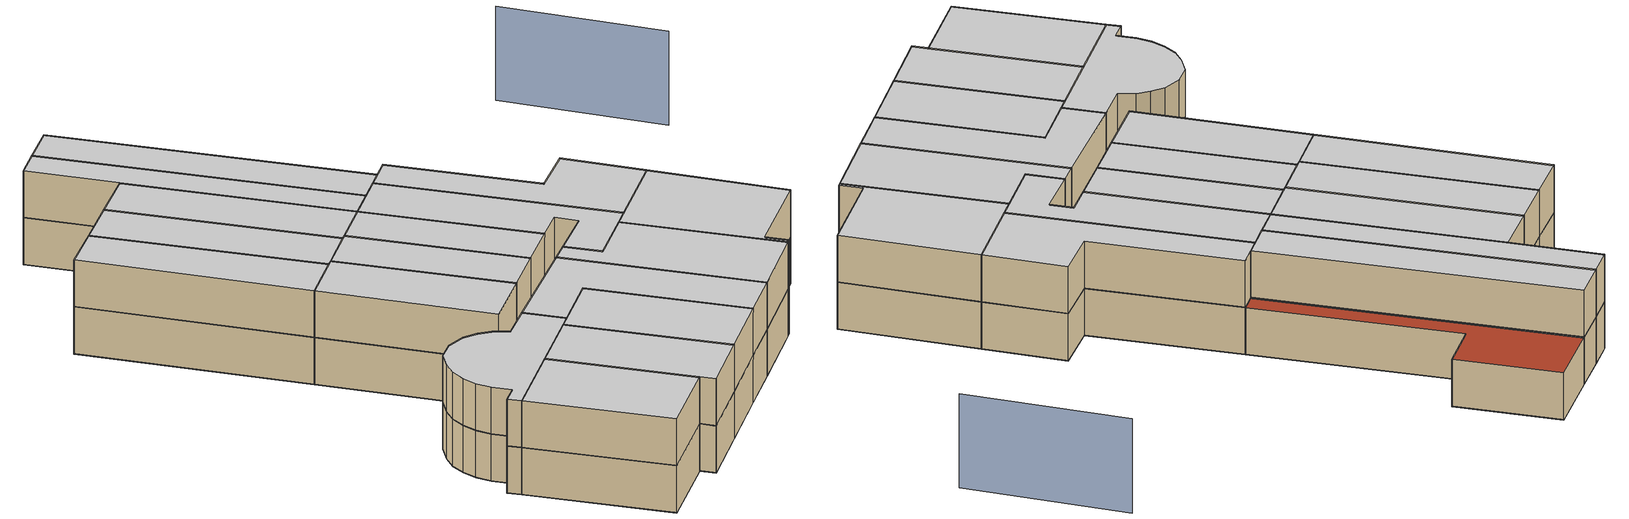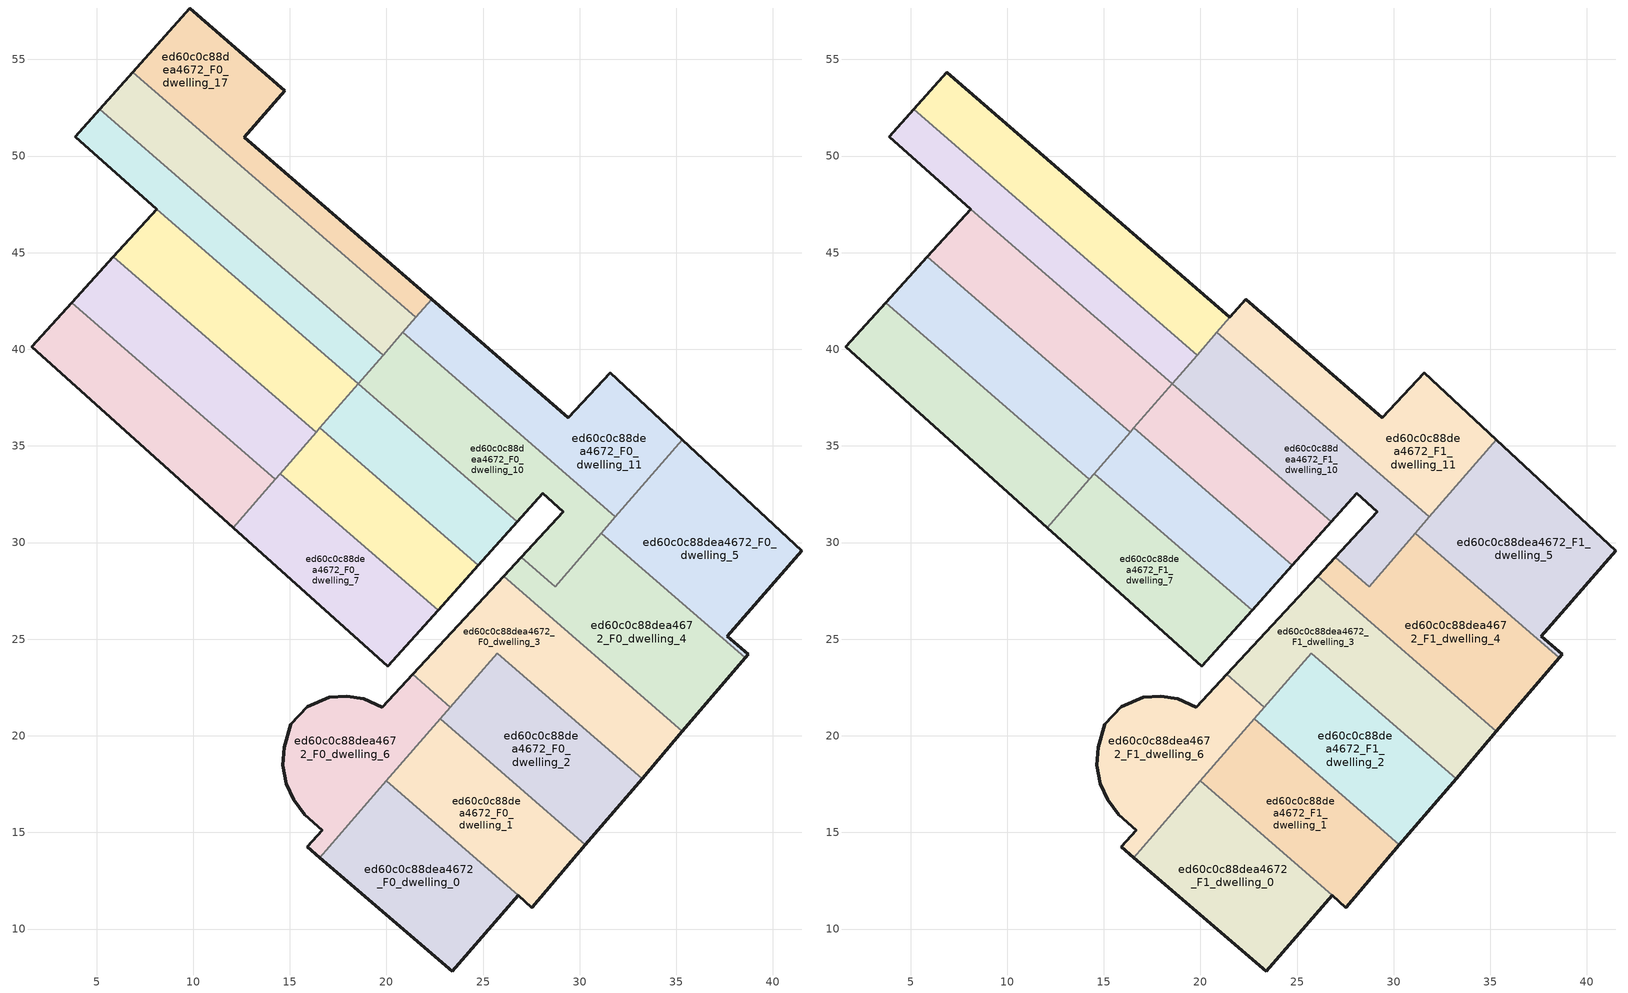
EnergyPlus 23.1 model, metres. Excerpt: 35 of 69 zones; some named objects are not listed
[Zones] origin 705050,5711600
ed60c0c88dea4672_F0_dwelling_0
 floor ground (EU_floor_Construction): 23.4,7.83 26.82,11.75 20,17.66 16.56,13.7 z0
 wall outside (EU_wall_Construction): 26.82,11.75 23.4,7.83 16.56,13.7 z0:3
 wall to ed60c0c88dea4672_F0_dwelling_1 (EU_wall_Construction): 20,17.66 26.82,11.75 z0:3
 wall to ed60c0c88dea4672_F0_dwelling_6 (EU_wall_Construction): 16.56,13.7 20,17.66 z0:3
ed60c0c88dea4672_F0_dwelling_1
 floor ground (EU_floor_Construction): 27.54,11.13 30.3,14.36 22.79,20.88 20,17.66 26.82,11.75 27.53,11.11 z0
 wall outside (EU_wall_Construction): 30.3,14.36 27.54,11.13 27.53,11.11 26.82,11.75 z0:3
 wall to ed60c0c88dea4672_F0_dwelling_2 (EU_wall_Construction): 22.79,20.88 30.3,14.36 z0:3
 wall to ed60c0c88dea4672_F0_dwelling_6 (EU_wall_Construction): 20,17.66 22.79,20.88 z0:3
ed60c0c88dea4672_F0_dwelling_10
 floor ground (EU_floor_Construction): 28.73,27.72 31.85,31.33 20.85,40.87 18.54,38.21 26.77,31.08 28.08,32.55 29.16,31.6 26.97,29.25 z0
 wall outside (EU_wall_Construction): 26.97,29.25 29.16,31.6 28.08,32.55 26.77,31.08 z0:3
 wall to ed60c0c88dea4672_F0_dwelling_9 (EU_wall_Construction): 26.77,31.08 18.54,38.21 z0:3
 wall to ed60c0c88dea4672_F0_dwelling_11 (EU_wall_Construction): 20.85,40.87 31.85,31.33 z0:3
 wall to ed60c0c88dea4672_F0_dwelling_4 (EU_wall_Construction): 31.12,30.49 28.73,27.72 26.97,29.25 z0:3
 wall to ed60c0c88dea4672_F0_dwelling_15 (EU_wall_Construction): 18.54,38.21 19.84,39.7 z0:3
 wall to ed60c0c88dea4672_F0_dwelling_16 (EU_wall_Construction): 19.84,39.7 20.85,40.87 z0:3
 wall to ed60c0c88dea4672_F0_dwelling_5 (EU_wall_Construction): 31.85,31.33 31.12,30.49 z0:3
ed60c0c88dea4672_F0_dwelling_11
 floor ground (EU_floor_Construction): 31.85,31.33 35.31,35.32 31.59,38.8 29.41,36.47 22.34,42.59 20.85,40.87 z0
 wall outside (EU_wall_Construction): 22.34,42.59 29.41,36.47 31.59,38.8 35.31,35.32 z0:3
 wall to ed60c0c88dea4672_F0_dwelling_5 (EU_wall_Construction): 35.31,35.32 31.85,31.33 z0:3
 wall to ed60c0c88dea4672_F0_dwelling_17 (EU_wall_Construction): 21.53,41.65 22.34,42.59 z0:3
 wall to ed60c0c88dea4672_F0_dwelling_16 (EU_wall_Construction): 20.85,40.87 21.53,41.65 z0:3
ed60c0c88dea4672_F0_dwelling_12
 floor ground (EU_floor_Construction): 12.09,30.76 14.26,33.27 3.71,42.42 1.65,40.14 z0
 wall outside (EU_wall_Construction): 12.09,30.76 1.65,40.14 3.71,42.42 z0:3
 wall to ed60c0c88dea4672_F0_dwelling_13 (EU_wall_Construction): 3.71,42.42 14.26,33.27 z0:3
 wall to ed60c0c88dea4672_F0_dwelling_7 (EU_wall_Construction): 14.26,33.27 12.09,30.76 z0:3
ed60c0c88dea4672_F0_dwelling_13
 floor ground (EU_floor_Construction): 14.26,33.27 16.36,35.7 5.87,44.8 3.71,42.42 z0
 wall outside (EU_wall_Construction): 3.71,42.42 5.87,44.8 z0:3
 wall to ed60c0c88dea4672_F0_dwelling_14 (EU_wall_Construction): 5.87,44.8 16.36,35.7 z0:3
 wall to ed60c0c88dea4672_F0_dwelling_8 (EU_wall_Construction): 16.36,35.7 14.51,33.57 z0:3
 wall to ed60c0c88dea4672_F0_dwelling_7 (EU_wall_Construction): 14.51,33.57 14.26,33.27 z0:3
ed60c0c88dea4672_F0_dwelling_14
 floor ground (EU_floor_Construction): 16.36,35.7 18.54,38.21 8.1,47.26 5.87,44.8 z0
 wall outside (EU_wall_Construction): 5.87,44.8 8.1,47.26 z0:3
 wall to ed60c0c88dea4672_F0_dwelling_15 (EU_wall_Construction): 8.1,47.26 18.54,38.21 z0:3
 wall to ed60c0c88dea4672_F0_dwelling_9 (EU_wall_Construction): 18.54,38.21 16.56,35.93 z0:3
 wall to ed60c0c88dea4672_F0_dwelling_8 (EU_wall_Construction): 16.56,35.93 16.36,35.7 z0:3
ed60c0c88dea4672_F0_dwelling_15
 floor ground (EU_floor_Construction): 18.54,38.21 19.84,39.7 5.17,52.42 3.9,51 8.1,47.26 z0
 wall outside (EU_wall_Construction): 8.1,47.26 3.9,51 5.17,52.42 z0:3
 wall to ed60c0c88dea4672_F0_dwelling_16 (EU_wall_Construction): 5.17,52.42 19.84,39.7 z0:3
ed60c0c88dea4672_F0_dwelling_16
 floor ground (EU_floor_Construction): 19.84,39.7 21.53,41.65 6.89,54.35 5.17,52.42 z0
 wall outside (EU_wall_Construction): 5.17,52.42 6.89,54.35 z0:3
 wall to ed60c0c88dea4672_F0_dwelling_17 (EU_wall_Construction): 6.89,54.35 21.53,41.65 z0:3
ed60c0c88dea4672_F0_dwelling_17
 floor ground (EU_floor_Construction): 21.53,41.65 22.34,42.59 12.65,50.97 14.74,53.37 9.83,57.66 6.89,54.35 z0
 wall outside (EU_wall_Construction): 6.89,54.35 9.83,57.66 14.74,53.37 12.65,50.97 22.34,42.59 z0:3
 roof outside (EU_roof_Construction): 14.74,53.37 12.65,50.97 22.34,42.59 21.53,41.65 6.89,54.35 9.83,57.66 z3
ed60c0c88dea4672_F0_dwelling_2
 floor ground (EU_floor_Construction): 30.3,14.36 33.23,17.79 25.74,24.28 22.79,20.88 z0
 wall outside (EU_wall_Construction): 33.23,17.79 30.3,14.36 z0:3
 wall to ed60c0c88dea4672_F0_dwelling_3 (EU_wall_Construction): 23.32,21.49 25.74,24.28 33.23,17.79 z0:3
 wall to ed60c0c88dea4672_F0_dwelling_6 (EU_wall_Construction): 22.79,20.88 23.32,21.49 z0:3
ed60c0c88dea4672_F0_dwelling_3
 floor ground (EU_floor_Construction): 33.23,17.79 35.32,20.24 26.06,28.26 21.36,23.18 23.32,21.49 25.74,24.28 z0
 wall outside (EU_wall_Construction): 35.32,20.24 33.23,17.79 / 21.36,23.18 26.06,28.26 z0:3
 wall to ed60c0c88dea4672_F0_dwelling_4 (EU_wall_Construction): 26.06,28.26 35.32,20.24 z0:3
 wall to ed60c0c88dea4672_F0_dwelling_6 (EU_wall_Construction): 23.32,21.49 21.36,23.18 z0:3
ed60c0c88dea4672_F0_dwelling_4
 floor ground (EU_floor_Construction): 35.32,20.24 38.56,24.04 31.12,30.49 28.73,27.72 26.97,29.25 26.06,28.26 z0
 wall outside (EU_wall_Construction): 38.56,24.04 35.32,20.24 / 26.06,28.26 26.97,29.25 z0:3
 wall to ed60c0c88dea4672_F0_dwelling_5 (EU_wall_Construction): 31.12,30.49 38.56,24.04 z0:3
ed60c0c88dea4672_F0_dwelling_5
 floor ground (EU_floor_Construction): 38.72,24.23 37.65,25.15 41.5,29.56 35.31,35.32 31.12,30.49 38.56,24.04 z0
 wall outside (EU_wall_Construction): 35.31,35.32 41.5,29.56 37.65,25.15 38.72,24.23 38.56,24.04 z0:3
ed60c0c88dea4672_F0_dwelling_6
 floor ground (EU_floor_Construction): 16.56,13.7 23.32,21.49 21.36,23.18 19.78,21.48 18.82,21.91 17.95,22.05 17.03,22 15.9,21.5 15.06,20.6 14.71,19.42 14.62,18.49 14.83,17.53 15.2,16.7 15.78,15.91 16.69,15.12 15.92,14.25 z0
 wall outside (EU_wall_Construction): 16.56,13.7 15.92,14.25 16.69,15.12 15.78,15.91 15.2,16.7 14.83,17.53 14.62,18.49 14.71,19.42 15.06,20.6 15.9,21.5 17.03,22 17.95,22.05 18.82,21.91 19.78,21.48 21.36,23.18 z0:3
ed60c0c88dea4672_F0_dwelling_7
 floor ground (EU_floor_Construction): 20.08,23.59 22.67,26.49 14.51,33.57 12.09,30.76 z0
 wall outside (EU_wall_Construction): 22.67,26.49 20.08,23.59 12.09,30.76 z0:3
 wall to ed60c0c88dea4672_F0_dwelling_8 (EU_wall_Construction): 14.51,33.57 22.67,26.49 z0:3
ed60c0c88dea4672_F0_dwelling_8
 floor ground (EU_floor_Construction): 22.67,26.49 24.76,28.82 16.56,35.93 14.51,33.57 z0
 wall outside (EU_wall_Construction): 24.76,28.82 22.67,26.49 z0:3
 wall to ed60c0c88dea4672_F0_dwelling_9 (EU_wall_Construction): 16.56,35.93 24.76,28.82 z0:3
ed60c0c88dea4672_F0_dwelling_9
 floor ground (EU_floor_Construction): 24.76,28.82 26.77,31.08 18.54,38.21 16.56,35.93 z0
 wall outside (EU_wall_Construction): 26.77,31.08 24.76,28.82 z0:3
ed60c0c88dea4672_F1_dwelling_0
 floor to ed60c0c88dea4672_F0_dwelling_0 (EU_floor_Construction): 23.4,7.83 26.82,11.75 20,17.66 16.56,13.7 z3
 wall outside (EU_wall_Construction): 26.82,11.75 23.4,7.83 16.56,13.7 z3:6
 wall to ed60c0c88dea4672_F1_dwelling_1 (EU_wall_Construction): 20,17.66 26.82,11.75 z3:6
 wall to ed60c0c88dea4672_F1_dwelling_6 (EU_wall_Construction): 16.56,13.7 20,17.66 z3:6
 ceiling to ed60c0c88dea4672_F2_dwelling_0 (EU_floor_Construction): 26.82,11.75 23.4,7.83 16.56,13.7 20,17.66 z6
ed60c0c88dea4672_F1_dwelling_1
 floor to ed60c0c88dea4672_F0_dwelling_1 (EU_floor_Construction): 27.54,11.13 30.3,14.36 22.79,20.88 20,17.66 26.82,11.75 27.53,11.11 z3
 wall outside (EU_wall_Construction): 30.3,14.36 27.54,11.13 27.53,11.11 26.82,11.75 z3:6
 wall to ed60c0c88dea4672_F1_dwelling_2 (EU_wall_Construction): 22.79,20.88 30.3,14.36 z3:6
 wall to ed60c0c88dea4672_F1_dwelling_6 (EU_wall_Construction): 20,17.66 22.79,20.88 z3:6
 ceiling to ed60c0c88dea4672_F2_dwelling_1 (EU_floor_Construction): 30.3,14.36 27.54,11.13 27.53,11.11 26.82,11.75 20,17.66 22.79,20.88 z6
ed60c0c88dea4672_F1_dwelling_10
 floor to ed60c0c88dea4672_F0_dwelling_10 (EU_floor_Construction): 28.73,27.72 31.85,31.33 20.85,40.87 18.54,38.21 26.77,31.08 28.08,32.55 29.16,31.6 26.97,29.25 z3
 wall outside (EU_wall_Construction): 26.97,29.25 29.16,31.6 28.08,32.55 26.77,31.08 z3:6
 wall to ed60c0c88dea4672_F1_dwelling_9 (EU_wall_Construction): 26.77,31.08 18.54,38.21 z3:6
 wall to ed60c0c88dea4672_F1_dwelling_11 (EU_wall_Construction): 20.85,40.87 31.85,31.33 z3:6
 wall to ed60c0c88dea4672_F1_dwelling_4 (EU_wall_Construction): 31.12,30.49 28.73,27.72 26.97,29.25 z3:6
 wall to ed60c0c88dea4672_F1_dwelling_15 (EU_wall_Construction): 18.54,38.21 19.84,39.7 z3:6
 wall to ed60c0c88dea4672_F1_dwelling_16 (EU_wall_Construction): 19.84,39.7 20.85,40.87 z3:6
 wall to ed60c0c88dea4672_F1_dwelling_5 (EU_wall_Construction): 31.85,31.33 31.12,30.49 z3:6
 ceiling to ed60c0c88dea4672_F2_dwelling_10 (EU_floor_Construction): 28.08,32.55 26.77,31.08 18.54,38.21 20.85,40.87 31.85,31.33 28.73,27.72 26.97,29.25 29.16,31.6 z6
ed60c0c88dea4672_F1_dwelling_11
 floor to ed60c0c88dea4672_F0_dwelling_11 (EU_floor_Construction): 31.85,31.33 35.31,35.32 31.59,38.8 29.41,36.47 22.34,42.59 20.85,40.87 z3
 wall outside (EU_wall_Construction): 21.53,41.65 22.34,42.59 29.41,36.47 31.59,38.8 35.31,35.32 z3:6
 wall to ed60c0c88dea4672_F1_dwelling_5 (EU_wall_Construction): 35.31,35.32 31.85,31.33 z3:6
 wall to ed60c0c88dea4672_F1_dwelling_16 (EU_wall_Construction): 20.85,40.87 21.53,41.65 z3:6
 ceiling to ed60c0c88dea4672_F2_dwelling_11 (EU_floor_Construction): 31.59,38.8 35.31,35.32 31.85,31.33 20.85,40.87 22.34,42.59 29.41,36.47 z6
ed60c0c88dea4672_F1_dwelling_12
 floor to ed60c0c88dea4672_F0_dwelling_12 (EU_floor_Construction): 12.09,30.76 14.26,33.27 3.71,42.42 1.65,40.14 z3
 wall outside (EU_wall_Construction): 12.09,30.76 1.65,40.14 3.71,42.42 z3:6
 wall to ed60c0c88dea4672_F1_dwelling_13 (EU_wall_Construction): 3.71,42.42 14.26,33.27 z3:6
 wall to ed60c0c88dea4672_F1_dwelling_7 (EU_wall_Construction): 14.26,33.27 12.09,30.76 z3:6
 ceiling to ed60c0c88dea4672_F2_dwelling_12 (EU_floor_Construction): 14.26,33.27 12.09,30.76 1.65,40.14 3.71,42.42 z6
ed60c0c88dea4672_F1_dwelling_13
 floor to ed60c0c88dea4672_F0_dwelling_13 (EU_floor_Construction): 14.26,33.27 16.36,35.7 5.87,44.8 3.71,42.42 z3
 wall outside (EU_wall_Construction): 3.71,42.42 5.87,44.8 z3:6
 wall to ed60c0c88dea4672_F1_dwelling_14 (EU_wall_Construction): 5.87,44.8 16.36,35.7 z3:6
 wall to ed60c0c88dea4672_F1_dwelling_8 (EU_wall_Construction): 16.36,35.7 14.51,33.57 z3:6
 wall to ed60c0c88dea4672_F1_dwelling_7 (EU_wall_Construction): 14.51,33.57 14.26,33.27 z3:6
 ceiling to ed60c0c88dea4672_F2_dwelling_13 (EU_floor_Construction): 16.36,35.7 14.26,33.27 3.71,42.42 5.87,44.8 z6
ed60c0c88dea4672_F1_dwelling_14
 floor to ed60c0c88dea4672_F0_dwelling_14 (EU_floor_Construction): 16.36,35.7 18.54,38.21 8.1,47.26 5.87,44.8 z3
 wall outside (EU_wall_Construction): 5.87,44.8 8.1,47.26 z3:6
 wall to ed60c0c88dea4672_F1_dwelling_15 (EU_wall_Construction): 8.1,47.26 18.54,38.21 z3:6
 wall to ed60c0c88dea4672_F1_dwelling_9 (EU_wall_Construction): 18.54,38.21 16.56,35.93 z3:6
 wall to ed60c0c88dea4672_F1_dwelling_8 (EU_wall_Construction): 16.56,35.93 16.36,35.7 z3:6
 ceiling to ed60c0c88dea4672_F2_dwelling_14 (EU_floor_Construction): 18.54,38.21 16.36,35.7 5.87,44.8 8.1,47.26 z6
ed60c0c88dea4672_F1_dwelling_15
 floor to ed60c0c88dea4672_F0_dwelling_15 (EU_floor_Construction): 18.54,38.21 19.84,39.7 5.17,52.42 3.9,51 8.1,47.26 z3
 wall outside (EU_wall_Construction): 8.1,47.26 3.9,51 5.17,52.42 z3:6
 wall to ed60c0c88dea4672_F1_dwelling_16 (EU_wall_Construction): 5.17,52.42 19.84,39.7 z3:6
 ceiling to ed60c0c88dea4672_F2_dwelling_15 (EU_floor_Construction): 19.84,39.7 18.54,38.21 8.1,47.26 3.9,51 5.17,52.42 z6
ed60c0c88dea4672_F1_dwelling_16
 floor to ed60c0c88dea4672_F0_dwelling_16 (EU_floor_Construction): 19.84,39.7 21.53,41.65 6.89,54.35 5.17,52.42 z3
 wall outside (EU_wall_Construction): 5.17,52.42 6.89,54.35 21.53,41.65 z3:6
 ceiling to ed60c0c88dea4672_F2_dwelling_16 (EU_floor_Construction): 21.53,41.65 19.84,39.7 5.17,52.42 6.89,54.35 z6
ed60c0c88dea4672_F1_dwelling_2
 floor to ed60c0c88dea4672_F0_dwelling_2 (EU_floor_Construction): 30.3,14.36 33.23,17.79 25.74,24.28 22.79,20.88 z3
 wall outside (EU_wall_Construction): 33.23,17.79 30.3,14.36 z3:6
 wall to ed60c0c88dea4672_F1_dwelling_3 (EU_wall_Construction): 23.32,21.49 25.74,24.28 33.23,17.79 z3:6
 wall to ed60c0c88dea4672_F1_dwelling_6 (EU_wall_Construction): 22.79,20.88 23.32,21.49 z3:6
 ceiling to ed60c0c88dea4672_F2_dwelling_2 (EU_floor_Construction): 33.23,17.79 30.3,14.36 22.79,20.88 25.74,24.28 z6
ed60c0c88dea4672_F1_dwelling_3
 floor to ed60c0c88dea4672_F0_dwelling_3 (EU_floor_Construction): 33.23,17.79 35.32,20.24 26.06,28.26 21.36,23.18 23.32,21.49 25.74,24.28 z3
 wall outside (EU_wall_Construction): 35.32,20.24 33.23,17.79 / 21.36,23.18 26.06,28.26 z3:6
 wall to ed60c0c88dea4672_F1_dwelling_4 (EU_wall_Construction): 26.06,28.26 35.32,20.24 z3:6
 wall to ed60c0c88dea4672_F1_dwelling_6 (EU_wall_Construction): 23.32,21.49 21.36,23.18 z3:6
 ceiling to ed60c0c88dea4672_F2_dwelling_3 (EU_floor_Construction): 35.32,20.24 33.23,17.79 25.74,24.28 23.32,21.49 21.36,23.18 26.06,28.26 z6
ed60c0c88dea4672_F1_dwelling_4
 floor to ed60c0c88dea4672_F0_dwelling_4 (EU_floor_Construction): 35.32,20.24 38.56,24.04 31.12,30.49 28.73,27.72 26.97,29.25 26.06,28.26 z3
 wall outside (EU_wall_Construction): 38.56,24.04 35.32,20.24 / 26.06,28.26 26.97,29.25 z3:6
 wall to ed60c0c88dea4672_F1_dwelling_5 (EU_wall_Construction): 31.12,30.49 38.56,24.04 z3:6
 ceiling to ed60c0c88dea4672_F2_dwelling_4 (EU_floor_Construction): 38.56,24.04 35.32,20.24 26.06,28.26 26.97,29.25 28.73,27.72 31.12,30.49 z6
ed60c0c88dea4672_F1_dwelling_5
 floor to ed60c0c88dea4672_F0_dwelling_5 (EU_floor_Construction): 38.72,24.23 37.65,25.15 41.5,29.56 35.31,35.32 31.12,30.49 38.56,24.04 z3
 wall outside (EU_wall_Construction): 35.31,35.32 41.5,29.56 37.65,25.15 38.72,24.23 38.56,24.04 z3:6
 ceiling to ed60c0c88dea4672_F2_dwelling_5 (EU_floor_Construction): 41.5,29.56 37.65,25.15 38.72,24.23 38.56,24.04 31.12,30.49 35.31,35.32 z6
ed60c0c88dea4672_F1_dwelling_6
 floor to ed60c0c88dea4672_F0_dwelling_6 (EU_floor_Construction): 16.56,13.7 23.32,21.49 21.36,23.18 19.78,21.48 18.82,21.91 17.95,22.05 17.03,22 15.9,21.5 15.06,20.6 14.71,19.42 14.62,18.49 14.83,17.53 15.2,16.7 15.78,15.91 16.69,15.12 15.92,14.25 z3
 wall outside (EU_wall_Construction): 16.56,13.7 15.92,14.25 16.69,15.12 15.78,15.91 15.2,16.7 14.83,17.53 14.62,18.49 14.71,19.42 15.06,20.6 15.9,21.5 17.03,22 17.95,22.05 18.82,21.91 19.78,21.48 21.36,23.18 z3:6
 ceiling to ed60c0c88dea4672_F2_dwelling_6 (EU_floor_Construction): 23.32,21.49 16.56,13.7 15.92,14.25 16.69,15.12 15.78,15.91 15.2,16.7 14.83,17.53 14.62,18.49 14.71,19.42 15.06,20.6 15.9,21.5 17.03,22 17.95,22.05 18.82,21.91 19.78,21.48 21.36,23.18 z6
ed60c0c88dea4672_F1_dwelling_7
 floor to ed60c0c88dea4672_F0_dwelling_7 (EU_floor_Construction): 20.08,23.59 22.67,26.49 14.51,33.57 12.09,30.76 z3
 wall outside (EU_wall_Construction): 22.67,26.49 20.08,23.59 12.09,30.76 z3:6
 wall to ed60c0c88dea4672_F1_dwelling_8 (EU_wall_Construction): 14.51,33.57 22.67,26.49 z3:6
 ceiling to ed60c0c88dea4672_F2_dwelling_7 (EU_floor_Construction): 22.67,26.49 20.08,23.59 12.09,30.76 14.51,33.57 z6
ed60c0c88dea4672_F1_dwelling_8
 floor to ed60c0c88dea4672_F0_dwelling_8 (EU_floor_Construction): 22.67,26.49 24.76,28.82 16.56,35.93 14.51,33.57 z3
 wall outside (EU_wall_Construction): 24.76,28.82 22.67,26.49 z3:6
 wall to ed60c0c88dea4672_F1_dwelling_9 (EU_wall_Construction): 16.56,35.93 24.76,28.82 z3:6
 ceiling to ed60c0c88dea4672_F2_dwelling_8 (EU_floor_Construction): 24.76,28.82 22.67,26.49 14.51,33.57 16.56,35.93 z6
ed60c0c88dea4672_F1_dwelling_9
 floor to ed60c0c88dea4672_F0_dwelling_9 (EU_floor_Construction): 24.76,28.82 26.77,31.08 18.54,38.21 16.56,35.93 z3
 wall outside (EU_wall_Construction): 26.77,31.08 24.76,28.82 z3:6
 ceiling to ed60c0c88dea4672_F2_dwelling_9 (EU_floor_Construction): 26.77,31.08 24.76,28.82 16.56,35.93 18.54,38.21 z6
shading: 43.91,49.67 36.56,56.73 z0:6
[Building]
EU S2 Campaign: North Axis=0; Terrain=City; Solar Distribution=FullExterior
[Site:Location]
London: Latitude=51.5; Longitude=-0.5; Time Zone=0; Elevation=25
[SizingPeriod:WeatherFileDays]
AnnualSizingPeriod: Begin Month=1; Begin Day of Month=1; End Month=12; End Day of Month=31; Day of Week for Start Day=Monday; Use Weather File Daylight Saving Period=No; Use Weather File Rain and Snow Indicators=No
[MATERIAL]
EU_InternalMass_Material: Roughness=MediumRough; Thickness=0.1; Conductivity=1; Density=1800; Specific Heat=900; Thermal Absorptance=0.9; Solar Absorptance=0.7; Visible Absorptance=0.7
[MATERIAL:NOMASS] Roughness=MediumRough; Thermal Absorptance=0.9; Solar Absorptance=0.7; Visible Absorptance=0.7
Name | Thermal Resistance
EU_wall_NoMass | 0.635353
EU_roof_NoMass | 0.675062
EU_floor_NoMass | 1.96382
[CONSTRUCTION]
EU_wall_Construction: EU_wall_NoMass
EU_roof_Construction: EU_roof_NoMass
EU_floor_Construction: EU_floor_NoMass
EU_InternalMass_Construction: EU_InternalMass_Material
[ZONE] Type=1; Multiplier=1; Ceiling Height=autocalculate; Floor Area=autocalculate; Part of Total Floor Area=Yes
Name | Volume
ed60c0c88dea4672_F0_dwelling_0; ed60c0c88dea4672_F1_dwelling_0 | 141.407
ed60c0c88dea4672_F0_dwelling_1; ed60c0c88dea4672_F1_dwelling_1 | 127.061
ed60c0c88dea4672_F0_dwelling_10; ed60c0c88dea4672_F1_dwelling_10 | 154.392
ed60c0c88dea4672_F0_dwelling_11; ed60c0c88dea4672_F1_dwelling_11 | 147.3
ed60c0c88dea4672_F0_dwelling_12; ed60c0c88dea4672_F1_dwelling_12 | 134.232
ed60c0c88dea4672_F0_dwelling_13; ed60c0c88dea4672_F1_dwelling_13 | 134.236
ed60c0c88dea4672_F0_dwelling_14; ed60c0c88dea4672_F1_dwelling_14 | 137.946
ed60c0c88dea4672_F0_dwelling_15; ed60c0c88dea4672_F1_dwelling_15 | 114.617
ed60c0c88dea4672_F0_dwelling_16; ed60c0c88dea4672_F1_dwelling_16 | 150.13
ed60c0c88dea4672_F0_dwelling_17 | 134.22
ed60c0c88dea4672_F0_dwelling_2; ed60c0c88dea4672_F1_dwelling_2 | 134.224
ed60c0c88dea4672_F0_dwelling_3; ed60c0c88dea4672_F1_dwelling_3 | 147.198
ed60c0c88dea4672_F0_dwelling_4; ed60c0c88dea4672_F1_dwelling_4 | 157.056
ed60c0c88dea4672_F0_dwelling_5; ed60c0c88dea4672_F1_dwelling_5 | 159.28
ed60c0c88dea4672_F0_dwelling_6; ed60c0c88dea4672_F1_dwelling_6 | 120.062
ed60c0c88dea4672_F0_dwelling_7; ed60c0c88dea4672_F1_dwelling_7 | 122.821
ed60c0c88dea4672_F0_dwelling_8; ed60c0c88dea4672_F1_dwelling_8 | 101.506
ed60c0c88dea4672_F0_dwelling_9; ed60c0c88dea4672_F1_dwelling_9 | 98.4199
[INTERNALMASS] Construction=EU_InternalMass_Construction
Name | Zone or ZoneList | Surface Area
ed60c0c88dea4672_F0_dwelling_0_EU_InternalMass | ed60c0c88dea4672_F0_dwelling_0 | 47.1354
ed60c0c88dea4672_F0_dwelling_1_EU_InternalMass | ed60c0c88dea4672_F0_dwelling_1 | 42.3539
ed60c0c88dea4672_F0_dwelling_2_EU_InternalMass | ed60c0c88dea4672_F0_dwelling_2 | 44.741
ed60c0c88dea4672_F0_dwelling_3_EU_InternalMass | ed60c0c88dea4672_F0_dwelling_3 | 49.0636
ed60c0c88dea4672_F0_dwelling_4_EU_InternalMass | ed60c0c88dea4672_F0_dwelling_4 | 52.3595
ed60c0c88dea4672_F0_dwelling_5_EU_InternalMass | ed60c0c88dea4672_F0_dwelling_5 | 53.0954
ed60c0c88dea4672_F0_dwelling_6_EU_InternalMass | ed60c0c88dea4672_F0_dwelling_6 | 40.0208
ed60c0c88dea4672_F0_dwelling_7_EU_InternalMass | ed60c0c88dea4672_F0_dwelling_7 | 40.9399
ed60c0c88dea4672_F0_dwelling_8_EU_InternalMass | ed60c0c88dea4672_F0_dwelling_8 | 33.8311
ed60c0c88dea4672_F0_dwelling_9_EU_InternalMass | ed60c0c88dea4672_F0_dwelling_9 | 32.8108
ed60c0c88dea4672_F0_dwelling_10_EU_InternalMass | ed60c0c88dea4672_F0_dwelling_10 | 51.4512
ed60c0c88dea4672_F0_dwelling_11_EU_InternalMass | ed60c0c88dea4672_F0_dwelling_11 | 49.1121
ed60c0c88dea4672_F0_dwelling_12_EU_InternalMass | ed60c0c88dea4672_F0_dwelling_12 | 44.7443
ed60c0c88dea4672_F0_dwelling_13_EU_InternalMass | ed60c0c88dea4672_F0_dwelling_13 | 44.7454
ed60c0c88dea4672_F0_dwelling_14_EU_InternalMass | ed60c0c88dea4672_F0_dwelling_14 | 45.982
ed60c0c88dea4672_F0_dwelling_15_EU_InternalMass | ed60c0c88dea4672_F0_dwelling_15 | 38.2061
ed60c0c88dea4672_F0_dwelling_16_EU_InternalMass | ed60c0c88dea4672_F0_dwelling_16 | 50.0434
ed60c0c88dea4672_F0_dwelling_17_EU_InternalMass | ed60c0c88dea4672_F0_dwelling_17 | 44.74
ed60c0c88dea4672_F1_dwelling_0_EU_InternalMass | ed60c0c88dea4672_F1_dwelling_0 | 38.2705
ed60c0c88dea4672_F1_dwelling_1_EU_InternalMass | ed60c0c88dea4672_F1_dwelling_1 | 47.3516
ed60c0c88dea4672_F1_dwelling_2_EU_InternalMass | ed60c0c88dea4672_F1_dwelling_2 | 42.8197
ed60c0c88dea4672_F1_dwelling_3_EU_InternalMass | ed60c0c88dea4672_F1_dwelling_3 | 48.5051
ed60c0c88dea4672_F1_dwelling_4_EU_InternalMass | ed60c0c88dea4672_F1_dwelling_4 | 37.1142
ed60c0c88dea4672_F1_dwelling_5_EU_InternalMass | ed60c0c88dea4672_F1_dwelling_5 | 42.8196
ed60c0c88dea4672_F1_dwelling_6_EU_InternalMass | ed60c0c88dea4672_F1_dwelling_6 | 53.6892
ed60c0c88dea4672_F1_dwelling_7_EU_InternalMass | ed60c0c88dea4672_F1_dwelling_7 | 65.2743
ed60c0c88dea4672_F1_dwelling_8_EU_InternalMass | ed60c0c88dea4672_F1_dwelling_8 | 50.2013
ed60c0c88dea4672_F1_dwelling_9_EU_InternalMass | ed60c0c88dea4672_F1_dwelling_9 | 62.494
ed60c0c88dea4672_F1_dwelling_10_EU_InternalMass | ed60c0c88dea4672_F1_dwelling_10 | 54.0337
ed60c0c88dea4672_F1_dwelling_11_EU_InternalMass | ed60c0c88dea4672_F1_dwelling_11 | 34.9912
ed60c0c88dea4672_F1_dwelling_12_EU_InternalMass | ed60c0c88dea4672_F1_dwelling_12 | 36.8683
ed60c0c88dea4672_F1_dwelling_13_EU_InternalMass | ed60c0c88dea4672_F1_dwelling_13 | 71.6621
ed60c0c88dea4672_F1_dwelling_14_EU_InternalMass | ed60c0c88dea4672_F1_dwelling_14 | 35.2067
ed60c0c88dea4672_F1_dwelling_15_EU_InternalMass | ed60c0c88dea4672_F1_dwelling_15 | 40.2899
ed60c0c88dea4672_F1_dwelling_16_EU_InternalMass | ed60c0c88dea4672_F1_dwelling_16 | 43.8
[OTHEREQUIPMENT] Fuel Type=Electricity; Design Level Calculation Method=Watts/Area; Power per Zone Floor Area=1; Fraction Latent=0; Fraction Radiant=0; Fraction Lost=0; Carbon Dioxide Generation Rate=0; EndUse Subcategory=EU_Step8_InternalGains
Name | Zone or ZoneList or Space or SpaceList | Schedule
EU_Step8_InternalGain_ed60c0c88dea4672_F0_dwelling_0_f000 | ed60c0c88dea4672_F0_dwelling_0 | EU_Step8_GainSchedule_ed60c0c88dea4672_F0_dwelling_0_f000
EU_Step8_InternalGain_ed60c0c88dea4672_F0_dwelling_1_f000 | ed60c0c88dea4672_F0_dwelling_1 | EU_Step8_GainSchedule_ed60c0c88dea4672_F0_dwelling_1_f000
EU_Step8_InternalGain_ed60c0c88dea4672_F0_dwelling_2_f000 | ed60c0c88dea4672_F0_dwelling_2 | EU_Step8_GainSchedule_ed60c0c88dea4672_F0_dwelling_2_f000
EU_Step8_InternalGain_ed60c0c88dea4672_F0_dwelling_3_f000 | ed60c0c88dea4672_F0_dwelling_3 | EU_Step8_GainSchedule_ed60c0c88dea4672_F0_dwelling_3_f000
EU_Step8_InternalGain_ed60c0c88dea4672_F0_dwelling_4_f000 | ed60c0c88dea4672_F0_dwelling_4 | EU_Step8_GainSchedule_ed60c0c88dea4672_F0_dwelling_4_f000
EU_Step8_InternalGain_ed60c0c88dea4672_F0_dwelling_5_f000 | ed60c0c88dea4672_F0_dwelling_5 | EU_Step8_GainSchedule_ed60c0c88dea4672_F0_dwelling_5_f000
EU_Step8_InternalGain_ed60c0c88dea4672_F0_dwelling_6_f000 | ed60c0c88dea4672_F0_dwelling_6 | EU_Step8_GainSchedule_ed60c0c88dea4672_F0_dwelling_6_f000
EU_Step8_InternalGain_ed60c0c88dea4672_F0_dwelling_7_f000 | ed60c0c88dea4672_F0_dwelling_7 | EU_Step8_GainSchedule_ed60c0c88dea4672_F0_dwelling_7_f000
EU_Step8_InternalGain_ed60c0c88dea4672_F0_dwelling_8_f000 | ed60c0c88dea4672_F0_dwelling_8 | EU_Step8_GainSchedule_ed60c0c88dea4672_F0_dwelling_8_f000
EU_Step8_InternalGain_ed60c0c88dea4672_F0_dwelling_9_f000 | ed60c0c88dea4672_F0_dwelling_9 | EU_Step8_GainSchedule_ed60c0c88dea4672_F0_dwelling_9_f000
EU_Step8_InternalGain_ed60c0c88dea4672_F0_dwelling_10_f000 | ed60c0c88dea4672_F0_dwelling_10 | EU_Step8_GainSchedule_ed60c0c88dea4672_F0_dwelling_10_f000
EU_Step8_InternalGain_ed60c0c88dea4672_F0_dwelling_11_f000 | ed60c0c88dea4672_F0_dwelling_11 | EU_Step8_GainSchedule_ed60c0c88dea4672_F0_dwelling_11_f000
EU_Step8_InternalGain_ed60c0c88dea4672_F0_dwelling_12_f000 | ed60c0c88dea4672_F0_dwelling_12 | EU_Step8_GainSchedule_ed60c0c88dea4672_F0_dwelling_12_f000
EU_Step8_InternalGain_ed60c0c88dea4672_F0_dwelling_13_f000 | ed60c0c88dea4672_F0_dwelling_13 | EU_Step8_GainSchedule_ed60c0c88dea4672_F0_dwelling_13_f000
EU_Step8_InternalGain_ed60c0c88dea4672_F0_dwelling_14_f000 | ed60c0c88dea4672_F0_dwelling_14 | EU_Step8_GainSchedule_ed60c0c88dea4672_F0_dwelling_14_f000
EU_Step8_InternalGain_ed60c0c88dea4672_F0_dwelling_15_f000 | ed60c0c88dea4672_F0_dwelling_15 | EU_Step8_GainSchedule_ed60c0c88dea4672_F0_dwelling_15_f000
EU_Step8_InternalGain_ed60c0c88dea4672_F0_dwelling_16_f000 | ed60c0c88dea4672_F0_dwelling_16 | EU_Step8_GainSchedule_ed60c0c88dea4672_F0_dwelling_16_f000
EU_Step8_InternalGain_ed60c0c88dea4672_F0_dwelling_17_f000 | ed60c0c88dea4672_F0_dwelling_17 | EU_Step8_GainSchedule_ed60c0c88dea4672_F0_dwelling_17_f000
EU_Step8_InternalGain_ed60c0c88dea4672_F1_dwelling_0_f000 | ed60c0c88dea4672_F1_dwelling_0 | EU_Step8_GainSchedule_ed60c0c88dea4672_F1_dwelling_0_f000
EU_Step8_InternalGain_ed60c0c88dea4672_F1_dwelling_1_f000 | ed60c0c88dea4672_F1_dwelling_1 | EU_Step8_GainSchedule_ed60c0c88dea4672_F1_dwelling_1_f000
EU_Step8_InternalGain_ed60c0c88dea4672_F1_dwelling_2_f000 | ed60c0c88dea4672_F1_dwelling_2 | EU_Step8_GainSchedule_ed60c0c88dea4672_F1_dwelling_2_f000
EU_Step8_InternalGain_ed60c0c88dea4672_F1_dwelling_3_f000 | ed60c0c88dea4672_F1_dwelling_3 | EU_Step8_GainSchedule_ed60c0c88dea4672_F1_dwelling_3_f000
EU_Step8_InternalGain_ed60c0c88dea4672_F1_dwelling_4_f000 | ed60c0c88dea4672_F1_dwelling_4 | EU_Step8_GainSchedule_ed60c0c88dea4672_F1_dwelling_4_f000
EU_Step8_InternalGain_ed60c0c88dea4672_F1_dwelling_5_f000 | ed60c0c88dea4672_F1_dwelling_5 | EU_Step8_GainSchedule_ed60c0c88dea4672_F1_dwelling_5_f000
EU_Step8_InternalGain_ed60c0c88dea4672_F1_dwelling_6_f000 | ed60c0c88dea4672_F1_dwelling_6 | EU_Step8_GainSchedule_ed60c0c88dea4672_F1_dwelling_6_f000
EU_Step8_InternalGain_ed60c0c88dea4672_F1_dwelling_7_f000 | ed60c0c88dea4672_F1_dwelling_7 | EU_Step8_GainSchedule_ed60c0c88dea4672_F1_dwelling_7_f000
EU_Step8_InternalGain_ed60c0c88dea4672_F1_dwelling_8_f000 | ed60c0c88dea4672_F1_dwelling_8 | EU_Step8_GainSchedule_ed60c0c88dea4672_F1_dwelling_8_f000
EU_Step8_InternalGain_ed60c0c88dea4672_F1_dwelling_9_f000 | ed60c0c88dea4672_F1_dwelling_9 | EU_Step8_GainSchedule_ed60c0c88dea4672_F1_dwelling_9_f000
EU_Step8_InternalGain_ed60c0c88dea4672_F1_dwelling_10_f000 | ed60c0c88dea4672_F1_dwelling_10 | EU_Step8_GainSchedule_ed60c0c88dea4672_F1_dwelling_10_f000
EU_Step8_InternalGain_ed60c0c88dea4672_F1_dwelling_11_f000 | ed60c0c88dea4672_F1_dwelling_11 | EU_Step8_GainSchedule_ed60c0c88dea4672_F1_dwelling_11_f000
EU_Step8_InternalGain_ed60c0c88dea4672_F1_dwelling_12_f000 | ed60c0c88dea4672_F1_dwelling_12 | EU_Step8_GainSchedule_ed60c0c88dea4672_F1_dwelling_12_f000
EU_Step8_InternalGain_ed60c0c88dea4672_F1_dwelling_13_f000 | ed60c0c88dea4672_F1_dwelling_13 | EU_Step8_GainSchedule_ed60c0c88dea4672_F1_dwelling_13_f000
EU_Step8_InternalGain_ed60c0c88dea4672_F1_dwelling_14_f000 | ed60c0c88dea4672_F1_dwelling_14 | EU_Step8_GainSchedule_ed60c0c88dea4672_F1_dwelling_14_f000
EU_Step8_InternalGain_ed60c0c88dea4672_F1_dwelling_15_f000 | ed60c0c88dea4672_F1_dwelling_15 | EU_Step8_GainSchedule_ed60c0c88dea4672_F1_dwelling_15_f000
EU_Step8_InternalGain_ed60c0c88dea4672_F1_dwelling_16_f000 | ed60c0c88dea4672_F1_dwelling_16 | EU_Step8_GainSchedule_ed60c0c88dea4672_F1_dwelling_16_f000
[ZONEVENTILATION:DESIGNFLOWRATE] Schedule=EU_AlwaysOn; Design Flow Rate Calculation Method=AirChanges/Hour; Air Changes per Hour=0.555504; Ventilation Type=Natural; Fan Pressure Rise=0; Fan Total Efficiency=1; Constant Term Coefficient=1; Temperature Term Coefficient=0; Velocity Term Coefficient=0; Velocity Squared Term Coefficient=0; Minimum Indoor Temperature=-100; Maximum Indoor Temperature=100; Delta Temperature=-100; Minimum Outdoor Temperature=-100; Maximum Outdoor Temperature=100; Maximum Wind Speed=40
Name | Zone or ZoneList or Space or SpaceList
EU_ConstantAir_ed60c0c88dea4672_F0_dwelling_0 | ed60c0c88dea4672_F0_dwelling_0
EU_ConstantAir_ed60c0c88dea4672_F0_dwelling_1 | ed60c0c88dea4672_F0_dwelling_1
EU_ConstantAir_ed60c0c88dea4672_F0_dwelling_2 | ed60c0c88dea4672_F0_dwelling_2
EU_ConstantAir_ed60c0c88dea4672_F0_dwelling_3 | ed60c0c88dea4672_F0_dwelling_3
EU_ConstantAir_ed60c0c88dea4672_F0_dwelling_4 | ed60c0c88dea4672_F0_dwelling_4
EU_ConstantAir_ed60c0c88dea4672_F0_dwelling_5 | ed60c0c88dea4672_F0_dwelling_5
EU_ConstantAir_ed60c0c88dea4672_F0_dwelling_6 | ed60c0c88dea4672_F0_dwelling_6
EU_ConstantAir_ed60c0c88dea4672_F0_dwelling_7 | ed60c0c88dea4672_F0_dwelling_7
EU_ConstantAir_ed60c0c88dea4672_F0_dwelling_8 | ed60c0c88dea4672_F0_dwelling_8
EU_ConstantAir_ed60c0c88dea4672_F0_dwelling_9 | ed60c0c88dea4672_F0_dwelling_9
EU_ConstantAir_ed60c0c88dea4672_F0_dwelling_10 | ed60c0c88dea4672_F0_dwelling_10
EU_ConstantAir_ed60c0c88dea4672_F0_dwelling_11 | ed60c0c88dea4672_F0_dwelling_11
EU_ConstantAir_ed60c0c88dea4672_F0_dwelling_12 | ed60c0c88dea4672_F0_dwelling_12
EU_ConstantAir_ed60c0c88dea4672_F0_dwelling_13 | ed60c0c88dea4672_F0_dwelling_13
EU_ConstantAir_ed60c0c88dea4672_F0_dwelling_14 | ed60c0c88dea4672_F0_dwelling_14
EU_ConstantAir_ed60c0c88dea4672_F0_dwelling_15 | ed60c0c88dea4672_F0_dwelling_15
EU_ConstantAir_ed60c0c88dea4672_F0_dwelling_16 | ed60c0c88dea4672_F0_dwelling_16
EU_ConstantAir_ed60c0c88dea4672_F0_dwelling_17 | ed60c0c88dea4672_F0_dwelling_17
EU_ConstantAir_ed60c0c88dea4672_F1_dwelling_0 | ed60c0c88dea4672_F1_dwelling_0
EU_ConstantAir_ed60c0c88dea4672_F1_dwelling_1 | ed60c0c88dea4672_F1_dwelling_1
EU_ConstantAir_ed60c0c88dea4672_F1_dwelling_2 | ed60c0c88dea4672_F1_dwelling_2
EU_ConstantAir_ed60c0c88dea4672_F1_dwelling_3 | ed60c0c88dea4672_F1_dwelling_3
EU_ConstantAir_ed60c0c88dea4672_F1_dwelling_4 | ed60c0c88dea4672_F1_dwelling_4
EU_ConstantAir_ed60c0c88dea4672_F1_dwelling_5 | ed60c0c88dea4672_F1_dwelling_5
EU_ConstantAir_ed60c0c88dea4672_F1_dwelling_6 | ed60c0c88dea4672_F1_dwelling_6
EU_ConstantAir_ed60c0c88dea4672_F1_dwelling_7 | ed60c0c88dea4672_F1_dwelling_7
EU_ConstantAir_ed60c0c88dea4672_F1_dwelling_8 | ed60c0c88dea4672_F1_dwelling_8
EU_ConstantAir_ed60c0c88dea4672_F1_dwelling_9 | ed60c0c88dea4672_F1_dwelling_9
EU_ConstantAir_ed60c0c88dea4672_F1_dwelling_10 | ed60c0c88dea4672_F1_dwelling_10
EU_ConstantAir_ed60c0c88dea4672_F1_dwelling_11 | ed60c0c88dea4672_F1_dwelling_11
EU_ConstantAir_ed60c0c88dea4672_F1_dwelling_12 | ed60c0c88dea4672_F1_dwelling_12
EU_ConstantAir_ed60c0c88dea4672_F1_dwelling_13 | ed60c0c88dea4672_F1_dwelling_13
EU_ConstantAir_ed60c0c88dea4672_F1_dwelling_14 | ed60c0c88dea4672_F1_dwelling_14
EU_ConstantAir_ed60c0c88dea4672_F1_dwelling_15 | ed60c0c88dea4672_F1_dwelling_15
EU_ConstantAir_ed60c0c88dea4672_F1_dwelling_16 | ed60c0c88dea4672_F1_dwelling_16
[HVACTEMPLATE:THERMOSTAT] Constant Heating Setpoint=20; Constant Cooling Setpoint=50
EU_HeatOnly_ed60c0c88dea4672_F0_dwelling_0; EU_HeatOnly_ed60c0c88dea4672_F0_dwelling_1; EU_HeatOnly_ed60c0c88dea4672_F0_dwelling_2; EU_HeatOnly_ed60c0c88dea4672_F0_dwelling_3; EU_HeatOnly_ed60c0c88dea4672_F0_dwelling_4; EU_HeatOnly_ed60c0c88dea4672_F0_dwelling_5
[HVACTEMPLATE:ZONE:IDEALLOADSAIRSYSTEM] System Availability Schedule=EU_AlwaysOn; Maximum Heating Supply Air Temperature=50; Minimum Cooling Supply Air Temperature=13; Maximum Heating Supply Air Humidity Ratio=0.0156; Minimum Cooling Supply Air Humidity Ratio=0.0077; Heating Limit=NoLimit; Cooling Limit=NoLimit; Heating Availability Schedule=EU_AlwaysOn; Cooling Availability Schedule=EU_CoolingOff; Dehumidification Control Type=ConstantSensibleHeatRatio; Cooling Sensible Heat Ratio=0.7; Dehumidification Setpoint=60; Humidification Control Type=None; Humidification Setpoint=30; Outdoor Air Method=None; Outdoor Air Flow Rate per Person=0.00944; Outdoor Air Flow Rate per Zone Floor Area=0; Outdoor Air Flow Rate per Zone=0; Demand Controlled Ventilation Type=None; Outdoor Air Economizer Type=NoEconomizer; Heat Recovery Type=None; Sensible Heat Recovery Effectiveness=0.7; Latent Heat Recovery Effectiveness=0.65
Name | Template Thermostat
ed60c0c88dea4672_F0_dwelling_0 | EU_HeatOnly_ed60c0c88dea4672_F0_dwelling_0
ed60c0c88dea4672_F0_dwelling_1 | EU_HeatOnly_ed60c0c88dea4672_F0_dwelling_1
ed60c0c88dea4672_F0_dwelling_2 | EU_HeatOnly_ed60c0c88dea4672_F0_dwelling_2
ed60c0c88dea4672_F0_dwelling_3 | EU_HeatOnly_ed60c0c88dea4672_F0_dwelling_3
ed60c0c88dea4672_F0_dwelling_4 | EU_HeatOnly_ed60c0c88dea4672_F0_dwelling_4
ed60c0c88dea4672_F0_dwelling_5 | EU_HeatOnly_ed60c0c88dea4672_F0_dwelling_5
ed60c0c88dea4672_F0_dwelling_6 | EU_HeatOnly_ed60c0c88dea4672_F0_dwelling_6
ed60c0c88dea4672_F0_dwelling_7 | EU_HeatOnly_ed60c0c88dea4672_F0_dwelling_7
ed60c0c88dea4672_F0_dwelling_8 | EU_HeatOnly_ed60c0c88dea4672_F0_dwelling_8
ed60c0c88dea4672_F0_dwelling_9 | EU_HeatOnly_ed60c0c88dea4672_F0_dwelling_9
ed60c0c88dea4672_F0_dwelling_10 | EU_HeatOnly_ed60c0c88dea4672_F0_dwelling_10
ed60c0c88dea4672_F0_dwelling_11 | EU_HeatOnly_ed60c0c88dea4672_F0_dwelling_11
ed60c0c88dea4672_F0_dwelling_12 | EU_HeatOnly_ed60c0c88dea4672_F0_dwelling_12
ed60c0c88dea4672_F0_dwelling_13 | EU_HeatOnly_ed60c0c88dea4672_F0_dwelling_13
ed60c0c88dea4672_F0_dwelling_14 | EU_HeatOnly_ed60c0c88dea4672_F0_dwelling_14
ed60c0c88dea4672_F0_dwelling_15 | EU_HeatOnly_ed60c0c88dea4672_F0_dwelling_15
ed60c0c88dea4672_F0_dwelling_16 | EU_HeatOnly_ed60c0c88dea4672_F0_dwelling_16
ed60c0c88dea4672_F0_dwelling_17 | EU_HeatOnly_ed60c0c88dea4672_F0_dwelling_17
ed60c0c88dea4672_F1_dwelling_0 | EU_HeatOnly_ed60c0c88dea4672_F1_dwelling_0
ed60c0c88dea4672_F1_dwelling_1 | EU_HeatOnly_ed60c0c88dea4672_F1_dwelling_1
ed60c0c88dea4672_F1_dwelling_2 | EU_HeatOnly_ed60c0c88dea4672_F1_dwelling_2
ed60c0c88dea4672_F1_dwelling_3 | EU_HeatOnly_ed60c0c88dea4672_F1_dwelling_3
ed60c0c88dea4672_F1_dwelling_4 | EU_HeatOnly_ed60c0c88dea4672_F1_dwelling_4
ed60c0c88dea4672_F1_dwelling_5 | EU_HeatOnly_ed60c0c88dea4672_F1_dwelling_5
ed60c0c88dea4672_F1_dwelling_6 | EU_HeatOnly_ed60c0c88dea4672_F1_dwelling_6
ed60c0c88dea4672_F1_dwelling_7 | EU_HeatOnly_ed60c0c88dea4672_F1_dwelling_7
ed60c0c88dea4672_F1_dwelling_8 | EU_HeatOnly_ed60c0c88dea4672_F1_dwelling_8
ed60c0c88dea4672_F1_dwelling_9 | EU_HeatOnly_ed60c0c88dea4672_F1_dwelling_9
ed60c0c88dea4672_F1_dwelling_10 | EU_HeatOnly_ed60c0c88dea4672_F1_dwelling_10
ed60c0c88dea4672_F1_dwelling_11 | EU_HeatOnly_ed60c0c88dea4672_F1_dwelling_11
ed60c0c88dea4672_F1_dwelling_12 | EU_HeatOnly_ed60c0c88dea4672_F1_dwelling_12
ed60c0c88dea4672_F1_dwelling_13 | EU_HeatOnly_ed60c0c88dea4672_F1_dwelling_13
ed60c0c88dea4672_F1_dwelling_14 | EU_HeatOnly_ed60c0c88dea4672_F1_dwelling_14
ed60c0c88dea4672_F1_dwelling_15 | EU_HeatOnly_ed60c0c88dea4672_F1_dwelling_15
ed60c0c88dea4672_F1_dwelling_16 | EU_HeatOnly_ed60c0c88dea4672_F1_dwelling_16
[SIZING:ZONE] Zone Cooling Design Supply Air Temperature Input Method=SupplyAirTemperature; Zone Cooling Design Supply Air Temperature=13; Zone Heating Design Supply Air Temperature Input Method=SupplyAirTemperature; Zone Heating Design Supply Air Temperature=50; Zone Cooling Design Supply Air Humidity Ratio=0.008; Zone Heating Design Supply Air Humidity Ratio=0.008; Cooling Design Air Flow Method=DesignDay; Cooling Design Air Flow Rate=0; Cooling Minimum Air Flow per Zone Floor Area=0.000762; Cooling Minimum Air Flow=0; Cooling Minimum Air Flow Fraction=0.2; Heating Design Air Flow Method=DesignDay; Heating Design Air Flow Rate=0; Heating Maximum Air Flow per Zone Floor Area=0.002032; Heating Maximum Air Flow=0.141576; Heating Maximum Air Flow Fraction=0.3; Account for Dedicated Outdoor Air System=No; Dedicated Outdoor Air System Control Strategy=NeutralSupplyAir; Dedicated Outdoor Air Low Setpoint Temperature for Design=autosize; Dedicated Outdoor Air High Setpoint Temperature for Design=autosize; Zone Load Sizing Method=Sensible Load Only No Latent Load; Zone Latent Cooling Design Supply Air Humidity Ratio Input Method=HumidityRatioDifference; Zone Cooling Design Supply Air Humidity Ratio Difference=0.005; Zone Latent Heating Design Supply Air Humidity Ratio Input Method=HumidityRatioDifference; Zone Humidification Design Supply Air Humidity Ratio Difference=0.005
ed60c0c88dea4672_F0_dwelling_0; ed60c0c88dea4672_F0_dwelling_1; ed60c0c88dea4672_F0_dwelling_2; ed60c0c88dea4672_F0_dwelling_3; ed60c0c88dea4672_F0_dwelling_4; ed60c0c88dea4672_F0_dwelling_5; ed60c0c88dea4672_F0_dwelling_6; ed60c0c88dea4672_F0_dwelling_7; ed60c0c88dea4672_F0_dwelling_8; ed60c0c88dea4672_F0_dwelling_9; ed60c0c88dea4672_F0_dwelling_10; ed60c0c88dea4672_F0_dwelling_11; ed60c0c88dea4672_F0_dwelling_12; ed60c0c88dea4672_F0_dwelling_13; ed60c0c88dea4672_F0_dwelling_14; ed60c0c88dea4672_F0_dwelling_15; ed60c0c88dea4672_F0_dwelling_16; ed60c0c88dea4672_F0_dwelling_17; ed60c0c88dea4672_F1_dwelling_0; ed60c0c88dea4672_F1_dwelling_1; ed60c0c88dea4672_F1_dwelling_2; ed60c0c88dea4672_F1_dwelling_3; ed60c0c88dea4672_F1_dwelling_4; ed60c0c88dea4672_F1_dwelling_5; ed60c0c88dea4672_F1_dwelling_6; ed60c0c88dea4672_F1_dwelling_7; ed60c0c88dea4672_F1_dwelling_8; ed60c0c88dea4672_F1_dwelling_9; ed60c0c88dea4672_F1_dwelling_10; ed60c0c88dea4672_F1_dwelling_11; ed60c0c88dea4672_F1_dwelling_12; ed60c0c88dea4672_F1_dwelling_13; ed60c0c88dea4672_F1_dwelling_14; ed60c0c88dea4672_F1_dwelling_15; ed60c0c88dea4672_F1_dwelling_16
[SCHEDULE:CONSTANT]
Name | Hourly Value
EU_AlwaysOn | 1
EU_CoolingOff | 0
[SCHEDULE:FILE] Column Number=1; Rows to Skip at Top=0; Number of Hours of Data=8760; Column Separator=Comma; Interpolate to Timestep=No; Minutes per Item=60; Adjust Schedule for Daylight Savings=Yes
Name | File
EU_Step8_GainSchedule_ed60c0c88dea4672_F0_dwelling_0_f000 | ../../schedules/ed60c0c88dea4672/ed60c0c88dea4672_F0_dwelling_0_f000_gain.csv
EU_Step8_GainSchedule_ed60c0c88dea4672_F0_dwelling_1_f000 | ../../schedules/ed60c0c88dea4672/ed60c0c88dea4672_F0_dwelling_1_f000_gain.csv
EU_Step8_GainSchedule_ed60c0c88dea4672_F0_dwelling_2_f000 | ../../schedules/ed60c0c88dea4672/ed60c0c88dea4672_F0_dwelling_2_f000_gain.csv
EU_Step8_GainSchedule_ed60c0c88dea4672_F0_dwelling_3_f000 | ../../schedules/ed60c0c88dea4672/ed60c0c88dea4672_F0_dwelling_3_f000_gain.csv
EU_Step8_GainSchedule_ed60c0c88dea4672_F0_dwelling_4_f000 | ../../schedules/ed60c0c88dea4672/ed60c0c88dea4672_F0_dwelling_4_f000_gain.csv
EU_Step8_GainSchedule_ed60c0c88dea4672_F0_dwelling_5_f000 | ../../schedules/ed60c0c88dea4672/ed60c0c88dea4672_F0_dwelling_5_f000_gain.csv
EU_Step8_GainSchedule_ed60c0c88dea4672_F0_dwelling_6_f000 | ../../schedules/ed60c0c88dea4672/ed60c0c88dea4672_F0_dwelling_6_f000_gain.csv
EU_Step8_GainSchedule_ed60c0c88dea4672_F0_dwelling_7_f000 | ../../schedules/ed60c0c88dea4672/ed60c0c88dea4672_F0_dwelling_7_f000_gain.csv
EU_Step8_GainSchedule_ed60c0c88dea4672_F0_dwelling_8_f000 | ../../schedules/ed60c0c88dea4672/ed60c0c88dea4672_F0_dwelling_8_f000_gain.csv
EU_Step8_GainSchedule_ed60c0c88dea4672_F0_dwelling_9_f000 | ../../schedules/ed60c0c88dea4672/ed60c0c88dea4672_F0_dwelling_9_f000_gain.csv
EU_Step8_GainSchedule_ed60c0c88dea4672_F0_dwelling_10_f000 | ../../schedules/ed60c0c88dea4672/ed60c0c88dea4672_F0_dwelling_10_f000_gain.csv
EU_Step8_GainSchedule_ed60c0c88dea4672_F0_dwelling_11_f000 | ../../schedules/ed60c0c88dea4672/ed60c0c88dea4672_F0_dwelling_11_f000_gain.csv
EU_Step8_GainSchedule_ed60c0c88dea4672_F0_dwelling_12_f000 | ../../schedules/ed60c0c88dea4672/ed60c0c88dea4672_F0_dwelling_12_f000_gain.csv
EU_Step8_GainSchedule_ed60c0c88dea4672_F0_dwelling_13_f000 | ../../schedules/ed60c0c88dea4672/ed60c0c88dea4672_F0_dwelling_13_f000_gain.csv
EU_Step8_GainSchedule_ed60c0c88dea4672_F0_dwelling_14_f000 | ../../schedules/ed60c0c88dea4672/ed60c0c88dea4672_F0_dwelling_14_f000_gain.csv
EU_Step8_GainSchedule_ed60c0c88dea4672_F0_dwelling_15_f000 | ../../schedules/ed60c0c88dea4672/ed60c0c88dea4672_F0_dwelling_15_f000_gain.csv
EU_Step8_GainSchedule_ed60c0c88dea4672_F0_dwelling_16_f000 | ../../schedules/ed60c0c88dea4672/ed60c0c88dea4672_F0_dwelling_16_f000_gain.csv
EU_Step8_GainSchedule_ed60c0c88dea4672_F0_dwelling_17_f000 | ../../schedules/ed60c0c88dea4672/ed60c0c88dea4672_F0_dwelling_17_f000_gain.csv
EU_Step8_GainSchedule_ed60c0c88dea4672_F1_dwelling_0_f000 | ../../schedules/ed60c0c88dea4672/ed60c0c88dea4672_F1_dwelling_0_f000_gain.csv
EU_Step8_GainSchedule_ed60c0c88dea4672_F1_dwelling_1_f000 | ../../schedules/ed60c0c88dea4672/ed60c0c88dea4672_F1_dwelling_1_f000_gain.csv
EU_Step8_GainSchedule_ed60c0c88dea4672_F1_dwelling_2_f000 | ../../schedules/ed60c0c88dea4672/ed60c0c88dea4672_F1_dwelling_2_f000_gain.csv
EU_Step8_GainSchedule_ed60c0c88dea4672_F1_dwelling_3_f000 | ../../schedules/ed60c0c88dea4672/ed60c0c88dea4672_F1_dwelling_3_f000_gain.csv
EU_Step8_GainSchedule_ed60c0c88dea4672_F1_dwelling_4_f000 | ../../schedules/ed60c0c88dea4672/ed60c0c88dea4672_F1_dwelling_4_f000_gain.csv
EU_Step8_GainSchedule_ed60c0c88dea4672_F1_dwelling_5_f000 | ../../schedules/ed60c0c88dea4672/ed60c0c88dea4672_F1_dwelling_5_f000_gain.csv
EU_Step8_GainSchedule_ed60c0c88dea4672_F1_dwelling_6_f000 | ../../schedules/ed60c0c88dea4672/ed60c0c88dea4672_F1_dwelling_6_f000_gain.csv
EU_Step8_GainSchedule_ed60c0c88dea4672_F1_dwelling_7_f000 | ../../schedules/ed60c0c88dea4672/ed60c0c88dea4672_F1_dwelling_7_f000_gain.csv
EU_Step8_GainSchedule_ed60c0c88dea4672_F1_dwelling_8_f000 | ../../schedules/ed60c0c88dea4672/ed60c0c88dea4672_F1_dwelling_8_f000_gain.csv
EU_Step8_GainSchedule_ed60c0c88dea4672_F1_dwelling_9_f000 | ../../schedules/ed60c0c88dea4672/ed60c0c88dea4672_F1_dwelling_9_f000_gain.csv
EU_Step8_GainSchedule_ed60c0c88dea4672_F1_dwelling_10_f000 | ../../schedules/ed60c0c88dea4672/ed60c0c88dea4672_F1_dwelling_10_f000_gain.csv
EU_Step8_GainSchedule_ed60c0c88dea4672_F1_dwelling_11_f000 | ../../schedules/ed60c0c88dea4672/ed60c0c88dea4672_F1_dwelling_11_f000_gain.csv
EU_Step8_GainSchedule_ed60c0c88dea4672_F1_dwelling_12_f000 | ../../schedules/ed60c0c88dea4672/ed60c0c88dea4672_F1_dwelling_12_f000_gain.csv
EU_Step8_GainSchedule_ed60c0c88dea4672_F1_dwelling_13_f000 | ../../schedules/ed60c0c88dea4672/ed60c0c88dea4672_F1_dwelling_13_f000_gain.csv
EU_Step8_GainSchedule_ed60c0c88dea4672_F1_dwelling_14_f000 | ../../schedules/ed60c0c88dea4672/ed60c0c88dea4672_F1_dwelling_14_f000_gain.csv
EU_Step8_GainSchedule_ed60c0c88dea4672_F1_dwelling_15_f000 | ../../schedules/ed60c0c88dea4672/ed60c0c88dea4672_F1_dwelling_15_f000_gain.csv
EU_Step8_GainSchedule_ed60c0c88dea4672_F1_dwelling_16_f000 | ../../schedules/ed60c0c88dea4672/ed60c0c88dea4672_F1_dwelling_16_f000_gain.csv
